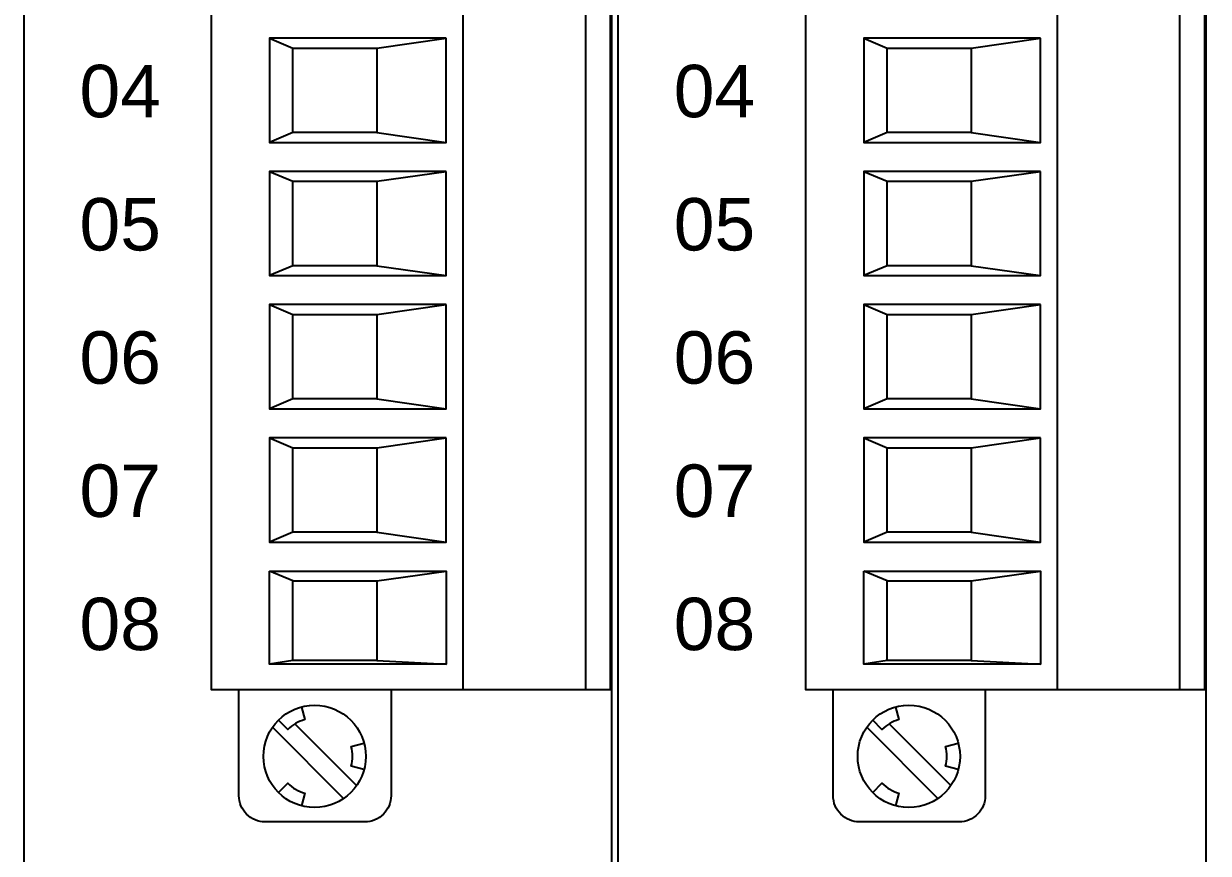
# Model space of a CAD drawing. Extents: x 1 to 47, y 1 to 35.
# Drawn here: x 35.821 to 37.599, y 14.548 to 15.794 of the extents above; entities that cross this region are included whole.
import ezdxf

# ---------------------------------------------------------------- set-up
doc = ezdxf.new("R2010")
doc.units = 0
doc.header["$MEASUREMENT"] = 0
for name, color, linetype in [('9_04__3__63_UNIVERSAL_BINA', 7, 'CONTINUOUS'), ('9_05__4__84_UNIVERSAL_BINA', 7, 'CONTINUOUS'), ('9_07__6__21_UNIVERSAL_BINA', 7, 'CONTINUOUS'), ('9_08__7__21_UNIVERSAL_BINA', 7, 'CONTINUOUS'), ('9_09__8__42_UNIVERSAL_BINA', 7, 'CONTINUOUS'), ('9_10__9__42_UNIVERSAL_BINA', 7, 'CONTINUOUS'), ('9_11__A__63_UNIVERSAL_BINA', 7, 'CONTINUOUS'), ('9_14__D__36_ELECTROMECHANI', 7, 'CONTINUOUS'), ('9_15__E__48_ELECTROMECHANI', 7, 'CONTINUOUS')]:
    doc.layers.add(name, color=color, linetype=linetype)
doc.styles.add('ARIAL', font='arial.ttf')

msp = doc.modelspace()

# ---------------------------------------------------------------- linework, layer by layer
at = {"layer": '9_04__3__63_UNIVERSAL_BINA'}
for points in [[(37.5955, 10.1348), (37.5955, 16.7075, -0.409111), (37.6729, 16.7863), (37.7726, 16.788, 0.409111), (37.881, 16.8982), (37.881, 17.0097, 0.404026), (37.843, 17.049), (37.438, 17.0632), (37.036, 17.0491, 0.404026), (36.998, 17.0098), (36.998, 16.8972, -0.409111), (36.8819, 16.7791), (36.7899, 16.7775, 0.409111), (36.7125, 16.6987), (36.7125, 10.1436, 0.409111)], [(37.2639, 14.7939), (37.2639, 14.6348, -0.414214), (37.2246, 14.5955), (37.075, 14.5955, -0.414214), (37.0356, 14.6348), (37.0356, 14.7939)], [(37.1293, 14.768), (37.1344, 14.749, 0.131652), (37.1088, 14.7342), (37.0949, 14.7482)], [(37.2233, 14.674), (37.2043, 14.6791, 0.131652), (37.2043, 14.7087), (37.2233, 14.7137)], [(37.0949, 14.6396), (37.1088, 14.6535, 0.131652), (37.1344, 14.6387), (37.1293, 14.6197)]]:
    msp.add_lwpolyline(points, format="xyb", dxfattribs=at)
for points in [[(37.5929, 16.3939), (37.5929, 14.7939), (36.9945, 14.7939), (36.9945, 16.3939)], [(37.3468, 15.7721), (37.0817, 15.7721), (37.0817, 15.6156), (37.3468, 15.6156)], [(37.1165, 15.7573), (37.2425, 15.7573), (37.2425, 15.6305), (37.1165, 15.6305)], [(37.3468, 15.5721), (37.0817, 15.5721), (37.0817, 15.4156), (37.3468, 15.4156)], [(37.1165, 15.5573), (37.2425, 15.5573), (37.2425, 15.4305), (37.1165, 15.4305)], [(37.3468, 15.3721), (37.0817, 15.3721), (37.0817, 15.2156), (37.3468, 15.2156)], [(37.1165, 15.3573), (37.2425, 15.3573), (37.2425, 15.2305), (37.1165, 15.2305)], [(37.3468, 15.1721), (37.0817, 15.1721), (37.0817, 15.0156), (37.3468, 15.0156)], [(37.1165, 15.1573), (37.2425, 15.1573), (37.2425, 15.0305), (37.1165, 15.0305)], [(37.0817, 14.9721), (37.3468, 14.9721), (37.3468, 14.8325), (37.0817, 14.8325)], [(37.1165, 14.9573), (37.2425, 14.9573), (37.2425, 14.8378), (37.1165, 14.8378)]]:
    msp.add_lwpolyline(points, close=True, dxfattribs=at)
for points in [[(37.3724, 14.7939), (37.3724, 16.3939)], [(37.5556, 16.3939), (37.5556, 14.7939)], [(37.0817, 15.7721), (37.1165, 15.7573)], [(37.2425, 15.7573), (37.3468, 15.7721)], [(37.1165, 15.6305), (37.0817, 15.6156)], [(37.2425, 15.6305), (37.3468, 15.6156)], [(37.0817, 15.5721), (37.1165, 15.5573)], [(37.2425, 15.5573), (37.3468, 15.5721)], [(37.1165, 15.4305), (37.0817, 15.4156)], [(37.2425, 15.4305), (37.3468, 15.4156)], [(37.0817, 15.3721), (37.1165, 15.3573)], [(37.2425, 15.3573), (37.3468, 15.3721)], [(37.1165, 15.2305), (37.0817, 15.2156)], [(37.2425, 15.2305), (37.3468, 15.2156)], [(37.0817, 15.1721), (37.1165, 15.1573)], [(37.2425, 15.1573), (37.3468, 15.1721)], [(37.1165, 15.0305), (37.0817, 15.0156)], [(37.2425, 15.0305), (37.3468, 15.0156)], [(37.1165, 14.9573), (37.0817, 14.9721)], [(37.2425, 14.9573), (37.3468, 14.9721)], [(37.1165, 14.8378), (37.0817, 14.8325)], [(37.2425, 14.8378), (37.3468, 14.8325)], [(37.1197, 14.7428), (37.2123, 14.6502)], [(37.1928, 14.6307), (37.086, 14.7375)]]:
    msp.add_lwpolyline(points, dxfattribs=at)
msp.add_circle((37.1492, 14.6939), 0.0768, dxfattribs=at)
at = {"layer": '9_05__4__84_UNIVERSAL_BINA'}
for points in [[(36.7035, 10.1348), (36.7035, 16.7075, -0.409111), (36.7809, 16.7863), (36.8806, 16.788, 0.409111), (36.989, 16.8982), (36.989, 17.0097, 0.404026), (36.951, 17.049), (36.546, 17.0632), (36.144, 17.0491, 0.404026), (36.106, 17.0098), (36.106, 16.8972, -0.409111), (35.9899, 16.7791), (35.8979, 16.7775, 0.409111), (35.8205, 16.6987), (35.8205, 10.1436, 0.409111)], [(37.5955, 10.1348), (37.5955, 16.7075, -0.409111), (37.6729, 16.7863), (37.7726, 16.788, 0.409111), (37.881, 16.8982), (37.881, 17.0097, 0.404026), (37.843, 17.049), (37.438, 17.0632), (37.036, 17.0491, 0.404026), (36.998, 17.0098), (36.998, 16.8972, -0.409111), (36.8819, 16.7791), (36.7899, 16.7775, 0.409111), (36.7125, 16.6987), (36.7125, 10.1436, 0.409111)], [(36.3719, 14.7939), (36.3719, 14.6348, -0.414214), (36.3326, 14.5955), (36.183, 14.5955, -0.414214), (36.1436, 14.6348), (36.1436, 14.7939)], [(37.2639, 14.7939), (37.2639, 14.6348, -0.414214), (37.2246, 14.5955), (37.075, 14.5955, -0.414214), (37.0356, 14.6348), (37.0356, 14.7939)], [(36.2373, 14.768), (36.2424, 14.749, 0.131652), (36.2168, 14.7342), (36.2029, 14.7482)], [(37.1293, 14.768), (37.1344, 14.749, 0.131652), (37.1088, 14.7342), (37.0949, 14.7482)], [(36.3313, 14.674), (36.3123, 14.6791, 0.131652), (36.3123, 14.7087), (36.3313, 14.7137)], [(37.2233, 14.674), (37.2043, 14.6791, 0.131652), (37.2043, 14.7087), (37.2233, 14.7137)], [(36.2029, 14.6396), (36.2168, 14.6535, 0.131652), (36.2424, 14.6387), (36.2373, 14.6197)], [(37.0949, 14.6396), (37.1088, 14.6535, 0.131652), (37.1344, 14.6387), (37.1293, 14.6197)]]:
    msp.add_lwpolyline(points, format="xyb", dxfattribs=at)
for points in [[(36.7009, 16.3939), (36.7009, 14.7939), (36.1025, 14.7939), (36.1025, 16.3939)], [(37.5929, 16.3939), (37.5929, 14.7939), (36.9945, 14.7939), (36.9945, 16.3939)], [(36.4548, 15.7721), (36.1897, 15.7721), (36.1897, 15.6156), (36.4548, 15.6156)], [(36.2245, 15.7573), (36.3505, 15.7573), (36.3505, 15.6305), (36.2245, 15.6305)], [(37.3468, 15.7721), (37.0817, 15.7721), (37.0817, 15.6156), (37.3468, 15.6156)], [(37.1165, 15.7573), (37.2425, 15.7573), (37.2425, 15.6305), (37.1165, 15.6305)], [(36.4548, 15.5721), (36.1897, 15.5721), (36.1897, 15.4156), (36.4548, 15.4156)], [(37.3468, 15.5721), (37.0817, 15.5721), (37.0817, 15.4156), (37.3468, 15.4156)], [(36.2245, 15.5573), (36.3505, 15.5573), (36.3505, 15.4305), (36.2245, 15.4305)], [(37.1165, 15.5573), (37.2425, 15.5573), (37.2425, 15.4305), (37.1165, 15.4305)], [(36.4548, 15.3721), (36.1897, 15.3721), (36.1897, 15.2156), (36.4548, 15.2156)], [(37.3468, 15.3721), (37.0817, 15.3721), (37.0817, 15.2156), (37.3468, 15.2156)], [(36.2245, 15.3573), (36.3505, 15.3573), (36.3505, 15.2305), (36.2245, 15.2305)], [(37.1165, 15.3573), (37.2425, 15.3573), (37.2425, 15.2305), (37.1165, 15.2305)], [(36.4548, 15.1721), (36.1897, 15.1721), (36.1897, 15.0156), (36.4548, 15.0156)], [(37.3468, 15.1721), (37.0817, 15.1721), (37.0817, 15.0156), (37.3468, 15.0156)], [(36.2245, 15.1573), (36.3505, 15.1573), (36.3505, 15.0305), (36.2245, 15.0305)], [(37.1165, 15.1573), (37.2425, 15.1573), (37.2425, 15.0305), (37.1165, 15.0305)], [(36.1897, 14.9721), (36.4548, 14.9721), (36.4548, 14.8325), (36.1897, 14.8325)], [(36.2245, 14.9573), (36.3505, 14.9573), (36.3505, 14.8378), (36.2245, 14.8378)], [(37.0817, 14.9721), (37.3468, 14.9721), (37.3468, 14.8325), (37.0817, 14.8325)], [(37.1165, 14.9573), (37.2425, 14.9573), (37.2425, 14.8378), (37.1165, 14.8378)]]:
    msp.add_lwpolyline(points, close=True, dxfattribs=at)
for points in [[(36.4804, 14.7939), (36.4804, 16.3939)], [(36.6636, 16.3939), (36.6636, 14.7939)], [(37.3724, 14.7939), (37.3724, 16.3939)], [(37.5556, 16.3939), (37.5556, 14.7939)], [(36.1897, 15.7721), (36.2245, 15.7573)], [(36.3505, 15.7573), (36.4548, 15.7721)], [(37.0817, 15.7721), (37.1165, 15.7573)], [(37.2425, 15.7573), (37.3468, 15.7721)], [(36.2245, 15.6305), (36.1897, 15.6156)], [(36.3505, 15.6305), (36.4548, 15.6156)], [(37.1165, 15.6305), (37.0817, 15.6156)], [(37.2425, 15.6305), (37.3468, 15.6156)], [(36.1897, 15.5721), (36.2245, 15.5573)], [(36.3505, 15.5573), (36.4548, 15.5721)], [(37.0817, 15.5721), (37.1165, 15.5573)], [(37.2425, 15.5573), (37.3468, 15.5721)], [(36.2245, 15.4305), (36.1897, 15.4156)], [(36.3505, 15.4305), (36.4548, 15.4156)], [(37.1165, 15.4305), (37.0817, 15.4156)], [(37.2425, 15.4305), (37.3468, 15.4156)], [(36.1897, 15.3721), (36.2245, 15.3573)], [(36.3505, 15.3573), (36.4548, 15.3721)], [(37.0817, 15.3721), (37.1165, 15.3573)], [(37.2425, 15.3573), (37.3468, 15.3721)], [(36.2245, 15.2305), (36.1897, 15.2156)], [(36.3505, 15.2305), (36.4548, 15.2156)], [(37.1165, 15.2305), (37.0817, 15.2156)], [(37.2425, 15.2305), (37.3468, 15.2156)], [(36.1897, 15.1721), (36.2245, 15.1573)], [(36.3505, 15.1573), (36.4548, 15.1721)], [(37.0817, 15.1721), (37.1165, 15.1573)], [(37.2425, 15.1573), (37.3468, 15.1721)], [(36.2245, 15.0305), (36.1897, 15.0156)], [(36.3505, 15.0305), (36.4548, 15.0156)], [(37.1165, 15.0305), (37.0817, 15.0156)], [(37.2425, 15.0305), (37.3468, 15.0156)], [(36.2245, 14.9573), (36.1897, 14.9721)], [(36.3505, 14.9573), (36.4548, 14.9721)], [(37.1165, 14.9573), (37.0817, 14.9721)], [(37.2425, 14.9573), (37.3468, 14.9721)], [(36.2245, 14.8378), (36.1897, 14.8325)], [(36.3505, 14.8378), (36.4548, 14.8325)], [(37.1165, 14.8378), (37.0817, 14.8325)], [(37.2425, 14.8378), (37.3468, 14.8325)], [(36.2277, 14.7428), (36.3203, 14.6502)], [(37.1197, 14.7428), (37.2123, 14.6502)], [(36.3008, 14.6307), (36.194, 14.7375)], [(37.1928, 14.6307), (37.086, 14.7375)]]:
    msp.add_lwpolyline(points, dxfattribs=at)
for centre in [(36.2572, 14.6939), (37.1492, 14.6939)]:
    msp.add_circle(centre, 0.0768, dxfattribs=at)
at = {"layer": '9_07__6__21_UNIVERSAL_BINA'}
for points in [[(37.5955, 10.1348), (37.5955, 16.7075, -0.409111), (37.6729, 16.7863), (37.7726, 16.788, 0.409111), (37.881, 16.8982), (37.881, 17.0097, 0.404026), (37.843, 17.049), (37.438, 17.0632), (37.036, 17.0491, 0.404026), (36.998, 17.0098), (36.998, 16.8972, -0.409111), (36.8819, 16.7791), (36.7899, 16.7775, 0.409111), (36.7125, 16.6987), (36.7125, 10.1436, 0.409111)], [(37.2639, 14.7939), (37.2639, 14.6348, -0.414214), (37.2246, 14.5955), (37.075, 14.5955, -0.414214), (37.0356, 14.6348), (37.0356, 14.7939)], [(37.1293, 14.768), (37.1344, 14.749, 0.131652), (37.1088, 14.7342), (37.0949, 14.7482)], [(37.2233, 14.674), (37.2043, 14.6791, 0.131652), (37.2043, 14.7087), (37.2233, 14.7137)], [(37.0949, 14.6396), (37.1088, 14.6535, 0.131652), (37.1344, 14.6387), (37.1293, 14.6197)]]:
    msp.add_lwpolyline(points, format="xyb", dxfattribs=at)
for points in [[(37.5929, 16.3939), (37.5929, 14.7939), (36.9945, 14.7939), (36.9945, 16.3939)], [(37.3468, 15.7721), (37.0817, 15.7721), (37.0817, 15.6156), (37.3468, 15.6156)], [(37.1165, 15.7573), (37.2425, 15.7573), (37.2425, 15.6305), (37.1165, 15.6305)], [(37.3468, 15.5721), (37.0817, 15.5721), (37.0817, 15.4156), (37.3468, 15.4156)], [(37.1165, 15.5573), (37.2425, 15.5573), (37.2425, 15.4305), (37.1165, 15.4305)], [(37.3468, 15.3721), (37.0817, 15.3721), (37.0817, 15.2156), (37.3468, 15.2156)], [(37.1165, 15.3573), (37.2425, 15.3573), (37.2425, 15.2305), (37.1165, 15.2305)], [(37.3468, 15.1721), (37.0817, 15.1721), (37.0817, 15.0156), (37.3468, 15.0156)], [(37.1165, 15.1573), (37.2425, 15.1573), (37.2425, 15.0305), (37.1165, 15.0305)], [(37.0817, 14.9721), (37.3468, 14.9721), (37.3468, 14.8325), (37.0817, 14.8325)], [(37.1165, 14.9573), (37.2425, 14.9573), (37.2425, 14.8378), (37.1165, 14.8378)]]:
    msp.add_lwpolyline(points, close=True, dxfattribs=at)
for points in [[(37.3724, 14.7939), (37.3724, 16.3939)], [(37.5556, 16.3939), (37.5556, 14.7939)], [(37.0817, 15.7721), (37.1165, 15.7573)], [(37.2425, 15.7573), (37.3468, 15.7721)], [(37.1165, 15.6305), (37.0817, 15.6156)], [(37.2425, 15.6305), (37.3468, 15.6156)], [(37.0817, 15.5721), (37.1165, 15.5573)], [(37.2425, 15.5573), (37.3468, 15.5721)], [(37.1165, 15.4305), (37.0817, 15.4156)], [(37.2425, 15.4305), (37.3468, 15.4156)], [(37.0817, 15.3721), (37.1165, 15.3573)], [(37.2425, 15.3573), (37.3468, 15.3721)], [(37.1165, 15.2305), (37.0817, 15.2156)], [(37.2425, 15.2305), (37.3468, 15.2156)], [(37.0817, 15.1721), (37.1165, 15.1573)], [(37.2425, 15.1573), (37.3468, 15.1721)], [(37.1165, 15.0305), (37.0817, 15.0156)], [(37.2425, 15.0305), (37.3468, 15.0156)], [(37.1165, 14.9573), (37.0817, 14.9721)], [(37.2425, 14.9573), (37.3468, 14.9721)], [(37.1165, 14.8378), (37.0817, 14.8325)], [(37.2425, 14.8378), (37.3468, 14.8325)], [(37.1197, 14.7428), (37.2123, 14.6502)], [(37.1928, 14.6307), (37.086, 14.7375)]]:
    msp.add_lwpolyline(points, dxfattribs=at)
msp.add_circle((37.1492, 14.6939), 0.0768, dxfattribs=at)
at = {"layer": '9_08__7__21_UNIVERSAL_BINA'}
for points in [[(36.7035, 10.1348), (36.7035, 16.7075, -0.409111), (36.7809, 16.7863), (36.8806, 16.788, 0.409111), (36.989, 16.8982), (36.989, 17.0097, 0.404026), (36.951, 17.049), (36.546, 17.0632), (36.144, 17.0491, 0.404026), (36.106, 17.0098), (36.106, 16.8972, -0.409111), (35.9899, 16.7791), (35.8979, 16.7775, 0.409111), (35.8205, 16.6987), (35.8205, 10.1436, 0.409111)], [(37.5955, 10.1348), (37.5955, 16.7075, -0.409111), (37.6729, 16.7863), (37.7726, 16.788, 0.409111), (37.881, 16.8982), (37.881, 17.0097, 0.404026), (37.843, 17.049), (37.438, 17.0632), (37.036, 17.0491, 0.404026), (36.998, 17.0098), (36.998, 16.8972, -0.409111), (36.8819, 16.7791), (36.7899, 16.7775, 0.409111), (36.7125, 16.6987), (36.7125, 10.1436, 0.409111)], [(36.3719, 14.7939), (36.3719, 14.6348, -0.414214), (36.3326, 14.5955), (36.183, 14.5955, -0.414214), (36.1436, 14.6348), (36.1436, 14.7939)], [(37.2639, 14.7939), (37.2639, 14.6348, -0.414214), (37.2246, 14.5955), (37.075, 14.5955, -0.414214), (37.0356, 14.6348), (37.0356, 14.7939)], [(36.2373, 14.768), (36.2424, 14.749, 0.131652), (36.2168, 14.7342), (36.2029, 14.7482)], [(37.1293, 14.768), (37.1344, 14.749, 0.131652), (37.1088, 14.7342), (37.0949, 14.7482)], [(36.3313, 14.674), (36.3123, 14.6791, 0.131652), (36.3123, 14.7087), (36.3313, 14.7137)], [(37.2233, 14.674), (37.2043, 14.6791, 0.131652), (37.2043, 14.7087), (37.2233, 14.7137)], [(36.2029, 14.6396), (36.2168, 14.6535, 0.131652), (36.2424, 14.6387), (36.2373, 14.6197)], [(37.0949, 14.6396), (37.1088, 14.6535, 0.131652), (37.1344, 14.6387), (37.1293, 14.6197)]]:
    msp.add_lwpolyline(points, format="xyb", dxfattribs=at)
for points in [[(36.7009, 16.3939), (36.7009, 14.7939), (36.1025, 14.7939), (36.1025, 16.3939)], [(37.5929, 16.3939), (37.5929, 14.7939), (36.9945, 14.7939), (36.9945, 16.3939)], [(36.4548, 15.7721), (36.1897, 15.7721), (36.1897, 15.6156), (36.4548, 15.6156)], [(36.2245, 15.7573), (36.3505, 15.7573), (36.3505, 15.6305), (36.2245, 15.6305)], [(37.3468, 15.7721), (37.0817, 15.7721), (37.0817, 15.6156), (37.3468, 15.6156)], [(37.1165, 15.7573), (37.2425, 15.7573), (37.2425, 15.6305), (37.1165, 15.6305)], [(36.4548, 15.5721), (36.1897, 15.5721), (36.1897, 15.4156), (36.4548, 15.4156)], [(37.3468, 15.5721), (37.0817, 15.5721), (37.0817, 15.4156), (37.3468, 15.4156)], [(36.2245, 15.5573), (36.3505, 15.5573), (36.3505, 15.4305), (36.2245, 15.4305)], [(37.1165, 15.5573), (37.2425, 15.5573), (37.2425, 15.4305), (37.1165, 15.4305)], [(36.4548, 15.3721), (36.1897, 15.3721), (36.1897, 15.2156), (36.4548, 15.2156)], [(37.3468, 15.3721), (37.0817, 15.3721), (37.0817, 15.2156), (37.3468, 15.2156)], [(36.2245, 15.3573), (36.3505, 15.3573), (36.3505, 15.2305), (36.2245, 15.2305)], [(37.1165, 15.3573), (37.2425, 15.3573), (37.2425, 15.2305), (37.1165, 15.2305)], [(36.4548, 15.1721), (36.1897, 15.1721), (36.1897, 15.0156), (36.4548, 15.0156)], [(37.3468, 15.1721), (37.0817, 15.1721), (37.0817, 15.0156), (37.3468, 15.0156)], [(36.2245, 15.1573), (36.3505, 15.1573), (36.3505, 15.0305), (36.2245, 15.0305)], [(37.1165, 15.1573), (37.2425, 15.1573), (37.2425, 15.0305), (37.1165, 15.0305)], [(36.1897, 14.9721), (36.4548, 14.9721), (36.4548, 14.8325), (36.1897, 14.8325)], [(36.2245, 14.9573), (36.3505, 14.9573), (36.3505, 14.8378), (36.2245, 14.8378)], [(37.0817, 14.9721), (37.3468, 14.9721), (37.3468, 14.8325), (37.0817, 14.8325)], [(37.1165, 14.9573), (37.2425, 14.9573), (37.2425, 14.8378), (37.1165, 14.8378)]]:
    msp.add_lwpolyline(points, close=True, dxfattribs=at)
for points in [[(36.4804, 14.7939), (36.4804, 16.3939)], [(36.6636, 16.3939), (36.6636, 14.7939)], [(37.3724, 14.7939), (37.3724, 16.3939)], [(37.5556, 16.3939), (37.5556, 14.7939)], [(36.1897, 15.7721), (36.2245, 15.7573)], [(36.3505, 15.7573), (36.4548, 15.7721)], [(37.0817, 15.7721), (37.1165, 15.7573)], [(37.2425, 15.7573), (37.3468, 15.7721)], [(36.2245, 15.6305), (36.1897, 15.6156)], [(36.3505, 15.6305), (36.4548, 15.6156)], [(37.1165, 15.6305), (37.0817, 15.6156)], [(37.2425, 15.6305), (37.3468, 15.6156)], [(36.1897, 15.5721), (36.2245, 15.5573)], [(36.3505, 15.5573), (36.4548, 15.5721)], [(37.0817, 15.5721), (37.1165, 15.5573)], [(37.2425, 15.5573), (37.3468, 15.5721)], [(36.2245, 15.4305), (36.1897, 15.4156)], [(36.3505, 15.4305), (36.4548, 15.4156)], [(37.1165, 15.4305), (37.0817, 15.4156)], [(37.2425, 15.4305), (37.3468, 15.4156)], [(36.1897, 15.3721), (36.2245, 15.3573)], [(36.3505, 15.3573), (36.4548, 15.3721)], [(37.0817, 15.3721), (37.1165, 15.3573)], [(37.2425, 15.3573), (37.3468, 15.3721)], [(36.2245, 15.2305), (36.1897, 15.2156)], [(36.3505, 15.2305), (36.4548, 15.2156)], [(37.1165, 15.2305), (37.0817, 15.2156)], [(37.2425, 15.2305), (37.3468, 15.2156)], [(36.1897, 15.1721), (36.2245, 15.1573)], [(36.3505, 15.1573), (36.4548, 15.1721)], [(37.0817, 15.1721), (37.1165, 15.1573)], [(37.2425, 15.1573), (37.3468, 15.1721)], [(36.2245, 15.0305), (36.1897, 15.0156)], [(36.3505, 15.0305), (36.4548, 15.0156)], [(37.1165, 15.0305), (37.0817, 15.0156)], [(37.2425, 15.0305), (37.3468, 15.0156)], [(36.2245, 14.9573), (36.1897, 14.9721)], [(36.3505, 14.9573), (36.4548, 14.9721)], [(37.1165, 14.9573), (37.0817, 14.9721)], [(37.2425, 14.9573), (37.3468, 14.9721)], [(36.2245, 14.8378), (36.1897, 14.8325)], [(36.3505, 14.8378), (36.4548, 14.8325)], [(37.1165, 14.8378), (37.0817, 14.8325)], [(37.2425, 14.8378), (37.3468, 14.8325)], [(36.2277, 14.7428), (36.3203, 14.6502)], [(37.1197, 14.7428), (37.2123, 14.6502)], [(36.3008, 14.6307), (36.194, 14.7375)], [(37.1928, 14.6307), (37.086, 14.7375)]]:
    msp.add_lwpolyline(points, dxfattribs=at)
for centre in [(36.2572, 14.6939), (37.1492, 14.6939)]:
    msp.add_circle(centre, 0.0768, dxfattribs=at)
at = {"layer": '9_09__8__42_UNIVERSAL_BINA'}
for points in [[(37.5955, 10.1348), (37.5955, 16.7075, -0.409111), (37.6729, 16.7863), (37.7726, 16.788, 0.409111), (37.881, 16.8982), (37.881, 17.0097, 0.404026), (37.843, 17.049), (37.438, 17.0632), (37.036, 17.0491, 0.404026), (36.998, 17.0098), (36.998, 16.8972, -0.409111), (36.8819, 16.7791), (36.7899, 16.7775, 0.409111), (36.7125, 16.6987), (36.7125, 10.1436, 0.409111)], [(37.2639, 14.7939), (37.2639, 14.6348, -0.414214), (37.2246, 14.5955), (37.075, 14.5955, -0.414214), (37.0356, 14.6348), (37.0356, 14.7939)], [(37.1293, 14.768), (37.1344, 14.749, 0.131652), (37.1088, 14.7342), (37.0949, 14.7482)], [(37.2233, 14.674), (37.2043, 14.6791, 0.131652), (37.2043, 14.7087), (37.2233, 14.7137)], [(37.0949, 14.6396), (37.1088, 14.6535, 0.131652), (37.1344, 14.6387), (37.1293, 14.6197)]]:
    msp.add_lwpolyline(points, format="xyb", dxfattribs=at)
for points in [[(37.5929, 16.3939), (37.5929, 14.7939), (36.9945, 14.7939), (36.9945, 16.3939)], [(37.3468, 15.7721), (37.0817, 15.7721), (37.0817, 15.6156), (37.3468, 15.6156)], [(37.1165, 15.7573), (37.2425, 15.7573), (37.2425, 15.6305), (37.1165, 15.6305)], [(37.3468, 15.5721), (37.0817, 15.5721), (37.0817, 15.4156), (37.3468, 15.4156)], [(37.1165, 15.5573), (37.2425, 15.5573), (37.2425, 15.4305), (37.1165, 15.4305)], [(37.3468, 15.3721), (37.0817, 15.3721), (37.0817, 15.2156), (37.3468, 15.2156)], [(37.1165, 15.3573), (37.2425, 15.3573), (37.2425, 15.2305), (37.1165, 15.2305)], [(37.3468, 15.1721), (37.0817, 15.1721), (37.0817, 15.0156), (37.3468, 15.0156)], [(37.1165, 15.1573), (37.2425, 15.1573), (37.2425, 15.0305), (37.1165, 15.0305)], [(37.0817, 14.9721), (37.3468, 14.9721), (37.3468, 14.8325), (37.0817, 14.8325)], [(37.1165, 14.9573), (37.2425, 14.9573), (37.2425, 14.8378), (37.1165, 14.8378)]]:
    msp.add_lwpolyline(points, close=True, dxfattribs=at)
for points in [[(37.3724, 14.7939), (37.3724, 16.3939)], [(37.5556, 16.3939), (37.5556, 14.7939)], [(37.0817, 15.7721), (37.1165, 15.7573)], [(37.2425, 15.7573), (37.3468, 15.7721)], [(37.1165, 15.6305), (37.0817, 15.6156)], [(37.2425, 15.6305), (37.3468, 15.6156)], [(37.0817, 15.5721), (37.1165, 15.5573)], [(37.2425, 15.5573), (37.3468, 15.5721)], [(37.1165, 15.4305), (37.0817, 15.4156)], [(37.2425, 15.4305), (37.3468, 15.4156)], [(37.0817, 15.3721), (37.1165, 15.3573)], [(37.2425, 15.3573), (37.3468, 15.3721)], [(37.1165, 15.2305), (37.0817, 15.2156)], [(37.2425, 15.2305), (37.3468, 15.2156)], [(37.0817, 15.1721), (37.1165, 15.1573)], [(37.2425, 15.1573), (37.3468, 15.1721)], [(37.1165, 15.0305), (37.0817, 15.0156)], [(37.2425, 15.0305), (37.3468, 15.0156)], [(37.1165, 14.9573), (37.0817, 14.9721)], [(37.2425, 14.9573), (37.3468, 14.9721)], [(37.1165, 14.8378), (37.0817, 14.8325)], [(37.2425, 14.8378), (37.3468, 14.8325)], [(37.1197, 14.7428), (37.2123, 14.6502)], [(37.1928, 14.6307), (37.086, 14.7375)]]:
    msp.add_lwpolyline(points, dxfattribs=at)
msp.add_circle((37.1492, 14.6939), 0.0768, dxfattribs=at)
at = {"layer": '9_10__9__42_UNIVERSAL_BINA'}
for points in [[(36.7035, 10.1348), (36.7035, 16.7075, -0.409111), (36.7809, 16.7863), (36.8806, 16.788, 0.409111), (36.989, 16.8982), (36.989, 17.0097, 0.404026), (36.951, 17.049), (36.546, 17.0632), (36.144, 17.0491, 0.404026), (36.106, 17.0098), (36.106, 16.8972, -0.409111), (35.9899, 16.7791), (35.8979, 16.7775, 0.409111), (35.8205, 16.6987), (35.8205, 10.1436, 0.409111)], [(37.5955, 10.1348), (37.5955, 16.7075, -0.409111), (37.6729, 16.7863), (37.7726, 16.788, 0.409111), (37.881, 16.8982), (37.881, 17.0097, 0.404026), (37.843, 17.049), (37.438, 17.0632), (37.036, 17.0491, 0.404026), (36.998, 17.0098), (36.998, 16.8972, -0.409111), (36.8819, 16.7791), (36.7899, 16.7775, 0.409111), (36.7125, 16.6987), (36.7125, 10.1436, 0.409111)], [(36.3719, 14.7939), (36.3719, 14.6348, -0.414214), (36.3326, 14.5955), (36.183, 14.5955, -0.414214), (36.1436, 14.6348), (36.1436, 14.7939)], [(37.2639, 14.7939), (37.2639, 14.6348, -0.414214), (37.2246, 14.5955), (37.075, 14.5955, -0.414214), (37.0356, 14.6348), (37.0356, 14.7939)], [(36.2373, 14.768), (36.2424, 14.749, 0.131652), (36.2168, 14.7342), (36.2029, 14.7482)], [(37.1293, 14.768), (37.1344, 14.749, 0.131652), (37.1088, 14.7342), (37.0949, 14.7482)], [(36.3313, 14.674), (36.3123, 14.6791, 0.131652), (36.3123, 14.7087), (36.3313, 14.7137)], [(37.2233, 14.674), (37.2043, 14.6791, 0.131652), (37.2043, 14.7087), (37.2233, 14.7137)], [(36.2029, 14.6396), (36.2168, 14.6535, 0.131652), (36.2424, 14.6387), (36.2373, 14.6197)], [(37.0949, 14.6396), (37.1088, 14.6535, 0.131652), (37.1344, 14.6387), (37.1293, 14.6197)]]:
    msp.add_lwpolyline(points, format="xyb", dxfattribs=at)
for points in [[(36.7009, 16.3939), (36.7009, 14.7939), (36.1025, 14.7939), (36.1025, 16.3939)], [(37.5929, 16.3939), (37.5929, 14.7939), (36.9945, 14.7939), (36.9945, 16.3939)], [(36.4548, 15.7721), (36.1897, 15.7721), (36.1897, 15.6156), (36.4548, 15.6156)], [(36.2245, 15.7573), (36.3505, 15.7573), (36.3505, 15.6305), (36.2245, 15.6305)], [(37.3468, 15.7721), (37.0817, 15.7721), (37.0817, 15.6156), (37.3468, 15.6156)], [(37.1165, 15.7573), (37.2425, 15.7573), (37.2425, 15.6305), (37.1165, 15.6305)], [(36.4548, 15.5721), (36.1897, 15.5721), (36.1897, 15.4156), (36.4548, 15.4156)], [(37.3468, 15.5721), (37.0817, 15.5721), (37.0817, 15.4156), (37.3468, 15.4156)], [(36.2245, 15.5573), (36.3505, 15.5573), (36.3505, 15.4305), (36.2245, 15.4305)], [(37.1165, 15.5573), (37.2425, 15.5573), (37.2425, 15.4305), (37.1165, 15.4305)], [(36.4548, 15.3721), (36.1897, 15.3721), (36.1897, 15.2156), (36.4548, 15.2156)], [(37.3468, 15.3721), (37.0817, 15.3721), (37.0817, 15.2156), (37.3468, 15.2156)], [(36.2245, 15.3573), (36.3505, 15.3573), (36.3505, 15.2305), (36.2245, 15.2305)], [(37.1165, 15.3573), (37.2425, 15.3573), (37.2425, 15.2305), (37.1165, 15.2305)], [(36.4548, 15.1721), (36.1897, 15.1721), (36.1897, 15.0156), (36.4548, 15.0156)], [(37.3468, 15.1721), (37.0817, 15.1721), (37.0817, 15.0156), (37.3468, 15.0156)], [(36.2245, 15.1573), (36.3505, 15.1573), (36.3505, 15.0305), (36.2245, 15.0305)], [(37.1165, 15.1573), (37.2425, 15.1573), (37.2425, 15.0305), (37.1165, 15.0305)], [(36.1897, 14.9721), (36.4548, 14.9721), (36.4548, 14.8325), (36.1897, 14.8325)], [(36.2245, 14.9573), (36.3505, 14.9573), (36.3505, 14.8378), (36.2245, 14.8378)], [(37.0817, 14.9721), (37.3468, 14.9721), (37.3468, 14.8325), (37.0817, 14.8325)], [(37.1165, 14.9573), (37.2425, 14.9573), (37.2425, 14.8378), (37.1165, 14.8378)]]:
    msp.add_lwpolyline(points, close=True, dxfattribs=at)
for points in [[(36.4804, 14.7939), (36.4804, 16.3939)], [(36.6636, 16.3939), (36.6636, 14.7939)], [(37.3724, 14.7939), (37.3724, 16.3939)], [(37.5556, 16.3939), (37.5556, 14.7939)], [(36.1897, 15.7721), (36.2245, 15.7573)], [(36.3505, 15.7573), (36.4548, 15.7721)], [(37.0817, 15.7721), (37.1165, 15.7573)], [(37.2425, 15.7573), (37.3468, 15.7721)], [(36.2245, 15.6305), (36.1897, 15.6156)], [(36.3505, 15.6305), (36.4548, 15.6156)], [(37.1165, 15.6305), (37.0817, 15.6156)], [(37.2425, 15.6305), (37.3468, 15.6156)], [(36.1897, 15.5721), (36.2245, 15.5573)], [(36.3505, 15.5573), (36.4548, 15.5721)], [(37.0817, 15.5721), (37.1165, 15.5573)], [(37.2425, 15.5573), (37.3468, 15.5721)], [(36.2245, 15.4305), (36.1897, 15.4156)], [(36.3505, 15.4305), (36.4548, 15.4156)], [(37.1165, 15.4305), (37.0817, 15.4156)], [(37.2425, 15.4305), (37.3468, 15.4156)], [(36.1897, 15.3721), (36.2245, 15.3573)], [(36.3505, 15.3573), (36.4548, 15.3721)], [(37.0817, 15.3721), (37.1165, 15.3573)], [(37.2425, 15.3573), (37.3468, 15.3721)], [(36.2245, 15.2305), (36.1897, 15.2156)], [(36.3505, 15.2305), (36.4548, 15.2156)], [(37.1165, 15.2305), (37.0817, 15.2156)], [(37.2425, 15.2305), (37.3468, 15.2156)], [(36.1897, 15.1721), (36.2245, 15.1573)], [(36.3505, 15.1573), (36.4548, 15.1721)], [(37.0817, 15.1721), (37.1165, 15.1573)], [(37.2425, 15.1573), (37.3468, 15.1721)], [(36.2245, 15.0305), (36.1897, 15.0156)], [(36.3505, 15.0305), (36.4548, 15.0156)], [(37.1165, 15.0305), (37.0817, 15.0156)], [(37.2425, 15.0305), (37.3468, 15.0156)], [(36.2245, 14.9573), (36.1897, 14.9721)], [(36.3505, 14.9573), (36.4548, 14.9721)], [(37.1165, 14.9573), (37.0817, 14.9721)], [(37.2425, 14.9573), (37.3468, 14.9721)], [(36.2245, 14.8378), (36.1897, 14.8325)], [(36.3505, 14.8378), (36.4548, 14.8325)], [(37.1165, 14.8378), (37.0817, 14.8325)], [(37.2425, 14.8378), (37.3468, 14.8325)], [(36.2277, 14.7428), (36.3203, 14.6502)], [(37.1197, 14.7428), (37.2123, 14.6502)], [(36.3008, 14.6307), (36.194, 14.7375)], [(37.1928, 14.6307), (37.086, 14.7375)]]:
    msp.add_lwpolyline(points, dxfattribs=at)
for centre in [(36.2572, 14.6939), (37.1492, 14.6939)]:
    msp.add_circle(centre, 0.0768, dxfattribs=at)
at = {"layer": '9_11__A__63_UNIVERSAL_BINA'}
for points in [[(36.7035, 10.1348), (36.7035, 16.7075, -0.409111), (36.7809, 16.7863), (36.8806, 16.788, 0.409111), (36.989, 16.8982), (36.989, 17.0097, 0.404026), (36.951, 17.049), (36.546, 17.0632), (36.144, 17.0491, 0.404026), (36.106, 17.0098), (36.106, 16.8972, -0.409111), (35.9899, 16.7791), (35.8979, 16.7775, 0.409111), (35.8205, 16.6987), (35.8205, 10.1436, 0.409111)], [(37.5955, 10.1348), (37.5955, 16.7075, -0.409111), (37.6729, 16.7863), (37.7726, 16.788, 0.409111), (37.881, 16.8982), (37.881, 17.0097, 0.404026), (37.843, 17.049), (37.438, 17.0632), (37.036, 17.0491, 0.404026), (36.998, 17.0098), (36.998, 16.8972, -0.409111), (36.8819, 16.7791), (36.7899, 16.7775, 0.409111), (36.7125, 16.6987), (36.7125, 10.1436, 0.409111)], [(36.3719, 14.7939), (36.3719, 14.6348, -0.414214), (36.3326, 14.5955), (36.183, 14.5955, -0.414214), (36.1436, 14.6348), (36.1436, 14.7939)], [(37.2639, 14.7939), (37.2639, 14.6348, -0.414214), (37.2246, 14.5955), (37.075, 14.5955, -0.414214), (37.0356, 14.6348), (37.0356, 14.7939)], [(36.2373, 14.768), (36.2424, 14.749, 0.131652), (36.2168, 14.7342), (36.2029, 14.7482)], [(37.1293, 14.768), (37.1344, 14.749, 0.131652), (37.1088, 14.7342), (37.0949, 14.7482)], [(36.3313, 14.674), (36.3123, 14.6791, 0.131652), (36.3123, 14.7087), (36.3313, 14.7137)], [(37.2233, 14.674), (37.2043, 14.6791, 0.131652), (37.2043, 14.7087), (37.2233, 14.7137)], [(36.2029, 14.6396), (36.2168, 14.6535, 0.131652), (36.2424, 14.6387), (36.2373, 14.6197)], [(37.0949, 14.6396), (37.1088, 14.6535, 0.131652), (37.1344, 14.6387), (37.1293, 14.6197)]]:
    msp.add_lwpolyline(points, format="xyb", dxfattribs=at)
for points in [[(36.7009, 16.3939), (36.7009, 14.7939), (36.1025, 14.7939), (36.1025, 16.3939)], [(37.5929, 16.3939), (37.5929, 14.7939), (36.9945, 14.7939), (36.9945, 16.3939)], [(36.4548, 15.7721), (36.1897, 15.7721), (36.1897, 15.6156), (36.4548, 15.6156)], [(36.2245, 15.7573), (36.3505, 15.7573), (36.3505, 15.6305), (36.2245, 15.6305)], [(37.3468, 15.7721), (37.0817, 15.7721), (37.0817, 15.6156), (37.3468, 15.6156)], [(37.1165, 15.7573), (37.2425, 15.7573), (37.2425, 15.6305), (37.1165, 15.6305)], [(36.4548, 15.5721), (36.1897, 15.5721), (36.1897, 15.4156), (36.4548, 15.4156)], [(37.3468, 15.5721), (37.0817, 15.5721), (37.0817, 15.4156), (37.3468, 15.4156)], [(36.2245, 15.5573), (36.3505, 15.5573), (36.3505, 15.4305), (36.2245, 15.4305)], [(37.1165, 15.5573), (37.2425, 15.5573), (37.2425, 15.4305), (37.1165, 15.4305)], [(36.4548, 15.3721), (36.1897, 15.3721), (36.1897, 15.2156), (36.4548, 15.2156)], [(37.3468, 15.3721), (37.0817, 15.3721), (37.0817, 15.2156), (37.3468, 15.2156)], [(36.2245, 15.3573), (36.3505, 15.3573), (36.3505, 15.2305), (36.2245, 15.2305)], [(37.1165, 15.3573), (37.2425, 15.3573), (37.2425, 15.2305), (37.1165, 15.2305)], [(36.4548, 15.1721), (36.1897, 15.1721), (36.1897, 15.0156), (36.4548, 15.0156)], [(37.3468, 15.1721), (37.0817, 15.1721), (37.0817, 15.0156), (37.3468, 15.0156)], [(36.2245, 15.1573), (36.3505, 15.1573), (36.3505, 15.0305), (36.2245, 15.0305)], [(37.1165, 15.1573), (37.2425, 15.1573), (37.2425, 15.0305), (37.1165, 15.0305)], [(36.1897, 14.9721), (36.4548, 14.9721), (36.4548, 14.8325), (36.1897, 14.8325)], [(36.2245, 14.9573), (36.3505, 14.9573), (36.3505, 14.8378), (36.2245, 14.8378)], [(37.0817, 14.9721), (37.3468, 14.9721), (37.3468, 14.8325), (37.0817, 14.8325)], [(37.1165, 14.9573), (37.2425, 14.9573), (37.2425, 14.8378), (37.1165, 14.8378)]]:
    msp.add_lwpolyline(points, close=True, dxfattribs=at)
for points in [[(36.4804, 14.7939), (36.4804, 16.3939)], [(36.6636, 16.3939), (36.6636, 14.7939)], [(37.3724, 14.7939), (37.3724, 16.3939)], [(37.5556, 16.3939), (37.5556, 14.7939)], [(36.1897, 15.7721), (36.2245, 15.7573)], [(36.3505, 15.7573), (36.4548, 15.7721)], [(37.0817, 15.7721), (37.1165, 15.7573)], [(37.2425, 15.7573), (37.3468, 15.7721)], [(36.2245, 15.6305), (36.1897, 15.6156)], [(36.3505, 15.6305), (36.4548, 15.6156)], [(37.1165, 15.6305), (37.0817, 15.6156)], [(37.2425, 15.6305), (37.3468, 15.6156)], [(36.1897, 15.5721), (36.2245, 15.5573)], [(36.3505, 15.5573), (36.4548, 15.5721)], [(37.0817, 15.5721), (37.1165, 15.5573)], [(37.2425, 15.5573), (37.3468, 15.5721)], [(36.2245, 15.4305), (36.1897, 15.4156)], [(36.3505, 15.4305), (36.4548, 15.4156)], [(37.1165, 15.4305), (37.0817, 15.4156)], [(37.2425, 15.4305), (37.3468, 15.4156)], [(36.1897, 15.3721), (36.2245, 15.3573)], [(36.3505, 15.3573), (36.4548, 15.3721)], [(37.0817, 15.3721), (37.1165, 15.3573)], [(37.2425, 15.3573), (37.3468, 15.3721)], [(36.2245, 15.2305), (36.1897, 15.2156)], [(36.3505, 15.2305), (36.4548, 15.2156)], [(37.1165, 15.2305), (37.0817, 15.2156)], [(37.2425, 15.2305), (37.3468, 15.2156)], [(36.1897, 15.1721), (36.2245, 15.1573)], [(36.3505, 15.1573), (36.4548, 15.1721)], [(37.0817, 15.1721), (37.1165, 15.1573)], [(37.2425, 15.1573), (37.3468, 15.1721)], [(36.2245, 15.0305), (36.1897, 15.0156)], [(36.3505, 15.0305), (36.4548, 15.0156)], [(37.1165, 15.0305), (37.0817, 15.0156)], [(37.2425, 15.0305), (37.3468, 15.0156)], [(36.2245, 14.9573), (36.1897, 14.9721)], [(36.3505, 14.9573), (36.4548, 14.9721)], [(37.1165, 14.9573), (37.0817, 14.9721)], [(37.2425, 14.9573), (37.3468, 14.9721)], [(36.2245, 14.8378), (36.1897, 14.8325)], [(36.3505, 14.8378), (36.4548, 14.8325)], [(37.1165, 14.8378), (37.0817, 14.8325)], [(37.2425, 14.8378), (37.3468, 14.8325)], [(36.2277, 14.7428), (36.3203, 14.6502)], [(37.1197, 14.7428), (37.2123, 14.6502)], [(36.3008, 14.6307), (36.194, 14.7375)], [(37.1928, 14.6307), (37.086, 14.7375)]]:
    msp.add_lwpolyline(points, dxfattribs=at)
for centre in [(36.2572, 14.6939), (37.1492, 14.6939)]:
    msp.add_circle(centre, 0.0768, dxfattribs=at)
at = {"layer": '9_14__D__36_ELECTROMECHANI'}
for points in [[(37.5955, 10.1348), (37.5955, 16.7075, -0.409111), (37.6729, 16.7863), (37.7726, 16.788, 0.409111), (37.881, 16.8982), (37.881, 17.0097, 0.404026), (37.843, 17.049), (37.438, 17.0632), (37.036, 17.0491, 0.404026), (36.998, 17.0098), (36.998, 16.8972, -0.409111), (36.8819, 16.7791), (36.7899, 16.7775, 0.409111), (36.7125, 16.6987), (36.7125, 10.1436, 0.409111)], [(37.2639, 14.7939), (37.2639, 14.6348, -0.414214), (37.2246, 14.5955), (37.075, 14.5955, -0.414214), (37.0356, 14.6348), (37.0356, 14.7939)], [(37.1293, 14.768), (37.1344, 14.749, 0.131652), (37.1088, 14.7342), (37.0949, 14.7482)], [(37.2233, 14.674), (37.2043, 14.6791, 0.131652), (37.2043, 14.7087), (37.2233, 14.7137)], [(37.0949, 14.6396), (37.1088, 14.6535, 0.131652), (37.1344, 14.6387), (37.1293, 14.6197)]]:
    msp.add_lwpolyline(points, format="xyb", dxfattribs=at)
for points in [[(37.5929, 16.3939), (37.5929, 14.7939), (36.9945, 14.7939), (36.9945, 16.3939)], [(37.3468, 15.7721), (37.0817, 15.7721), (37.0817, 15.6156), (37.3468, 15.6156)], [(37.1165, 15.7573), (37.2425, 15.7573), (37.2425, 15.6305), (37.1165, 15.6305)], [(37.3468, 15.5721), (37.0817, 15.5721), (37.0817, 15.4156), (37.3468, 15.4156)], [(37.1165, 15.5573), (37.2425, 15.5573), (37.2425, 15.4305), (37.1165, 15.4305)], [(37.3468, 15.3721), (37.0817, 15.3721), (37.0817, 15.2156), (37.3468, 15.2156)], [(37.1165, 15.3573), (37.2425, 15.3573), (37.2425, 15.2305), (37.1165, 15.2305)], [(37.3468, 15.1721), (37.0817, 15.1721), (37.0817, 15.0156), (37.3468, 15.0156)], [(37.1165, 15.1573), (37.2425, 15.1573), (37.2425, 15.0305), (37.1165, 15.0305)], [(37.0817, 14.9721), (37.3468, 14.9721), (37.3468, 14.8325), (37.0817, 14.8325)], [(37.1165, 14.9573), (37.2425, 14.9573), (37.2425, 14.8378), (37.1165, 14.8378)]]:
    msp.add_lwpolyline(points, close=True, dxfattribs=at)
for points in [[(37.3724, 14.7939), (37.3724, 16.3939)], [(37.5556, 16.3939), (37.5556, 14.7939)], [(37.0817, 15.7721), (37.1165, 15.7573)], [(37.2425, 15.7573), (37.3468, 15.7721)], [(37.1165, 15.6305), (37.0817, 15.6156)], [(37.2425, 15.6305), (37.3468, 15.6156)], [(37.0817, 15.5721), (37.1165, 15.5573)], [(37.2425, 15.5573), (37.3468, 15.5721)], [(37.1165, 15.4305), (37.0817, 15.4156)], [(37.2425, 15.4305), (37.3468, 15.4156)], [(37.0817, 15.3721), (37.1165, 15.3573)], [(37.2425, 15.3573), (37.3468, 15.3721)], [(37.1165, 15.2305), (37.0817, 15.2156)], [(37.2425, 15.2305), (37.3468, 15.2156)], [(37.0817, 15.1721), (37.1165, 15.1573)], [(37.2425, 15.1573), (37.3468, 15.1721)], [(37.1165, 15.0305), (37.0817, 15.0156)], [(37.2425, 15.0305), (37.3468, 15.0156)], [(37.1165, 14.9573), (37.0817, 14.9721)], [(37.2425, 14.9573), (37.3468, 14.9721)], [(37.1165, 14.8378), (37.0817, 14.8325)], [(37.2425, 14.8378), (37.3468, 14.8325)], [(37.1197, 14.7428), (37.2123, 14.6502)], [(37.1928, 14.6307), (37.086, 14.7375)]]:
    msp.add_lwpolyline(points, dxfattribs=at)
msp.add_circle((37.1492, 14.6939), 0.0768, dxfattribs=at)
at = {"layer": '9_15__E__48_ELECTROMECHANI'}
for points in [[(36.7035, 10.1348), (36.7035, 16.7075, -0.409111), (36.7809, 16.7863), (36.8806, 16.788, 0.409111), (36.989, 16.8982), (36.989, 17.0097, 0.404026), (36.951, 17.049), (36.546, 17.0632), (36.144, 17.0491, 0.404026), (36.106, 17.0098), (36.106, 16.8972, -0.409111), (35.9899, 16.7791), (35.8979, 16.7775, 0.409111), (35.8205, 16.6987), (35.8205, 10.1436, 0.409111)], [(37.5955, 10.1348), (37.5955, 16.7075, -0.409111), (37.6729, 16.7863), (37.7726, 16.788, 0.409111), (37.881, 16.8982), (37.881, 17.0097, 0.404026), (37.843, 17.049), (37.438, 17.0632), (37.036, 17.0491, 0.404026), (36.998, 17.0098), (36.998, 16.8972, -0.409111), (36.8819, 16.7791), (36.7899, 16.7775, 0.409111), (36.7125, 16.6987), (36.7125, 10.1436, 0.409111)], [(36.3719, 14.7939), (36.3719, 14.6348, -0.414214), (36.3326, 14.5955), (36.183, 14.5955, -0.414214), (36.1436, 14.6348), (36.1436, 14.7939)], [(37.2639, 14.7939), (37.2639, 14.6348, -0.414214), (37.2246, 14.5955), (37.075, 14.5955, -0.414214), (37.0356, 14.6348), (37.0356, 14.7939)], [(36.2373, 14.768), (36.2424, 14.749, 0.131652), (36.2168, 14.7342), (36.2029, 14.7482)], [(37.1293, 14.768), (37.1344, 14.749, 0.131652), (37.1088, 14.7342), (37.0949, 14.7482)], [(36.3313, 14.674), (36.3123, 14.6791, 0.131652), (36.3123, 14.7087), (36.3313, 14.7137)], [(37.2233, 14.674), (37.2043, 14.6791, 0.131652), (37.2043, 14.7087), (37.2233, 14.7137)], [(36.2029, 14.6396), (36.2168, 14.6535, 0.131652), (36.2424, 14.6387), (36.2373, 14.6197)], [(37.0949, 14.6396), (37.1088, 14.6535, 0.131652), (37.1344, 14.6387), (37.1293, 14.6197)]]:
    msp.add_lwpolyline(points, format="xyb", dxfattribs=at)
for points in [[(36.7009, 16.3939), (36.7009, 14.7939), (36.1025, 14.7939), (36.1025, 16.3939)], [(37.5929, 16.3939), (37.5929, 14.7939), (36.9945, 14.7939), (36.9945, 16.3939)], [(36.4548, 15.7721), (36.1897, 15.7721), (36.1897, 15.6156), (36.4548, 15.6156)], [(36.2245, 15.7573), (36.3505, 15.7573), (36.3505, 15.6305), (36.2245, 15.6305)], [(37.3468, 15.7721), (37.0817, 15.7721), (37.0817, 15.6156), (37.3468, 15.6156)], [(37.1165, 15.7573), (37.2425, 15.7573), (37.2425, 15.6305), (37.1165, 15.6305)], [(36.4548, 15.5721), (36.1897, 15.5721), (36.1897, 15.4156), (36.4548, 15.4156)], [(37.3468, 15.5721), (37.0817, 15.5721), (37.0817, 15.4156), (37.3468, 15.4156)], [(36.2245, 15.5573), (36.3505, 15.5573), (36.3505, 15.4305), (36.2245, 15.4305)], [(37.1165, 15.5573), (37.2425, 15.5573), (37.2425, 15.4305), (37.1165, 15.4305)], [(36.4548, 15.3721), (36.1897, 15.3721), (36.1897, 15.2156), (36.4548, 15.2156)], [(37.3468, 15.3721), (37.0817, 15.3721), (37.0817, 15.2156), (37.3468, 15.2156)], [(36.2245, 15.3573), (36.3505, 15.3573), (36.3505, 15.2305), (36.2245, 15.2305)], [(37.1165, 15.3573), (37.2425, 15.3573), (37.2425, 15.2305), (37.1165, 15.2305)], [(36.4548, 15.1721), (36.1897, 15.1721), (36.1897, 15.0156), (36.4548, 15.0156)], [(37.3468, 15.1721), (37.0817, 15.1721), (37.0817, 15.0156), (37.3468, 15.0156)], [(36.2245, 15.1573), (36.3505, 15.1573), (36.3505, 15.0305), (36.2245, 15.0305)], [(37.1165, 15.1573), (37.2425, 15.1573), (37.2425, 15.0305), (37.1165, 15.0305)], [(36.1897, 14.9721), (36.4548, 14.9721), (36.4548, 14.8325), (36.1897, 14.8325)], [(36.2245, 14.9573), (36.3505, 14.9573), (36.3505, 14.8378), (36.2245, 14.8378)], [(37.0817, 14.9721), (37.3468, 14.9721), (37.3468, 14.8325), (37.0817, 14.8325)], [(37.1165, 14.9573), (37.2425, 14.9573), (37.2425, 14.8378), (37.1165, 14.8378)]]:
    msp.add_lwpolyline(points, close=True, dxfattribs=at)
for points in [[(36.4804, 14.7939), (36.4804, 16.3939)], [(36.6636, 16.3939), (36.6636, 14.7939)], [(37.3724, 14.7939), (37.3724, 16.3939)], [(37.5556, 16.3939), (37.5556, 14.7939)], [(36.1897, 15.7721), (36.2245, 15.7573)], [(36.3505, 15.7573), (36.4548, 15.7721)], [(37.0817, 15.7721), (37.1165, 15.7573)], [(37.2425, 15.7573), (37.3468, 15.7721)], [(36.2245, 15.6305), (36.1897, 15.6156)], [(36.3505, 15.6305), (36.4548, 15.6156)], [(37.1165, 15.6305), (37.0817, 15.6156)], [(37.2425, 15.6305), (37.3468, 15.6156)], [(36.1897, 15.5721), (36.2245, 15.5573)], [(36.3505, 15.5573), (36.4548, 15.5721)], [(37.0817, 15.5721), (37.1165, 15.5573)], [(37.2425, 15.5573), (37.3468, 15.5721)], [(36.2245, 15.4305), (36.1897, 15.4156)], [(36.3505, 15.4305), (36.4548, 15.4156)], [(37.1165, 15.4305), (37.0817, 15.4156)], [(37.2425, 15.4305), (37.3468, 15.4156)], [(36.1897, 15.3721), (36.2245, 15.3573)], [(36.3505, 15.3573), (36.4548, 15.3721)], [(37.0817, 15.3721), (37.1165, 15.3573)], [(37.2425, 15.3573), (37.3468, 15.3721)], [(36.2245, 15.2305), (36.1897, 15.2156)], [(36.3505, 15.2305), (36.4548, 15.2156)], [(37.1165, 15.2305), (37.0817, 15.2156)], [(37.2425, 15.2305), (37.3468, 15.2156)], [(36.1897, 15.1721), (36.2245, 15.1573)], [(36.3505, 15.1573), (36.4548, 15.1721)], [(37.0817, 15.1721), (37.1165, 15.1573)], [(37.2425, 15.1573), (37.3468, 15.1721)], [(36.2245, 15.0305), (36.1897, 15.0156)], [(36.3505, 15.0305), (36.4548, 15.0156)], [(37.1165, 15.0305), (37.0817, 15.0156)], [(37.2425, 15.0305), (37.3468, 15.0156)], [(36.2245, 14.9573), (36.1897, 14.9721)], [(36.3505, 14.9573), (36.4548, 14.9721)], [(37.1165, 14.9573), (37.0817, 14.9721)], [(37.2425, 14.9573), (37.3468, 14.9721)], [(36.2245, 14.8378), (36.1897, 14.8325)], [(36.3505, 14.8378), (36.4548, 14.8325)], [(37.1165, 14.8378), (37.0817, 14.8325)], [(37.2425, 14.8378), (37.3468, 14.8325)], [(36.2277, 14.7428), (36.3203, 14.6502)], [(37.1197, 14.7428), (37.2123, 14.6502)], [(36.3008, 14.6307), (36.194, 14.7375)], [(37.1928, 14.6307), (37.086, 14.7375)]]:
    msp.add_lwpolyline(points, dxfattribs=at)
for centre in [(36.2572, 14.6939), (37.1492, 14.6939)]:
    msp.add_circle(centre, 0.0768, dxfattribs=at)

# ---------------------------------------------------------------- texts
at = {"layer": '9_04__3__63_UNIVERSAL_BINA', "style": 'ARIAL'}
for s, p in [('04', (36.7963, 15.6534)), ('05', (36.7963, 15.4534)), ('06', (36.7963, 15.2534)), ('07', (36.7963, 15.0534)), ('08', (36.7963, 14.8534))]:
    msp.add_text(s, height=0.07867, dxfattribs=at).set_placement(p)
at = {"layer": '9_05__4__84_UNIVERSAL_BINA', "style": 'ARIAL'}
for s, p in [('04', (35.9043, 15.6534)), ('04', (36.7963, 15.6534)), ('05', (35.9043, 15.4534)), ('05', (36.7963, 15.4534)), ('06', (35.9043, 15.2534)), ('06', (36.7963, 15.2534)), ('07', (35.9043, 15.0534)), ('07', (36.7963, 15.0534)), ('08', (35.9043, 14.8534)), ('08', (36.7963, 14.8534))]:
    msp.add_text(s, height=0.07867, dxfattribs=at).set_placement(p)
at = {"layer": '9_07__6__21_UNIVERSAL_BINA', "style": 'ARIAL'}
for s, p in [('04', (36.7963, 15.6534)), ('05', (36.7963, 15.4534)), ('06', (36.7963, 15.2534)), ('07', (36.7963, 15.0534)), ('08', (36.7963, 14.8534))]:
    msp.add_text(s, height=0.07867, dxfattribs=at).set_placement(p)
at = {"layer": '9_08__7__21_UNIVERSAL_BINA', "style": 'ARIAL'}
for s, p in [('04', (35.9043, 15.6534)), ('04', (36.7963, 15.6534)), ('05', (35.9043, 15.4534)), ('05', (36.7963, 15.4534)), ('06', (35.9043, 15.2534)), ('06', (36.7963, 15.2534)), ('07', (35.9043, 15.0534)), ('07', (36.7963, 15.0534)), ('08', (35.9043, 14.8534)), ('08', (36.7963, 14.8534))]:
    msp.add_text(s, height=0.07867, dxfattribs=at).set_placement(p)
at = {"layer": '9_09__8__42_UNIVERSAL_BINA', "style": 'ARIAL'}
for s, p in [('04', (36.7963, 15.6534)), ('05', (36.7963, 15.4534)), ('06', (36.7963, 15.2534)), ('07', (36.7963, 15.0534)), ('08', (36.7963, 14.8534))]:
    msp.add_text(s, height=0.07867, dxfattribs=at).set_placement(p)
at = {"layer": '9_10__9__42_UNIVERSAL_BINA', "style": 'ARIAL'}
for s, p in [('04', (35.9043, 15.6534)), ('04', (36.7963, 15.6534)), ('05', (35.9043, 15.4534)), ('05', (36.7963, 15.4534)), ('06', (35.9043, 15.2534)), ('06', (36.7963, 15.2534)), ('07', (35.9043, 15.0534)), ('07', (36.7963, 15.0534)), ('08', (35.9043, 14.8534)), ('08', (36.7963, 14.8534))]:
    msp.add_text(s, height=0.07867, dxfattribs=at).set_placement(p)
at = {"layer": '9_11__A__63_UNIVERSAL_BINA', "style": 'ARIAL'}
for s, p in [('04', (35.9043, 15.6534)), ('04', (36.7963, 15.6534)), ('05', (35.9043, 15.4534)), ('05', (36.7963, 15.4534)), ('06', (35.9043, 15.2534)), ('06', (36.7963, 15.2534)), ('07', (35.9043, 15.0534)), ('07', (36.7963, 15.0534)), ('08', (35.9043, 14.8534)), ('08', (36.7963, 14.8534))]:
    msp.add_text(s, height=0.07867, dxfattribs=at).set_placement(p)
at = {"layer": '9_14__D__36_ELECTROMECHANI', "style": 'ARIAL'}
for s, p in [('04', (36.7963, 15.6534)), ('05', (36.7963, 15.4534)), ('06', (36.7963, 15.2534)), ('07', (36.7963, 15.0534)), ('08', (36.7963, 14.8534))]:
    msp.add_text(s, height=0.07867, dxfattribs=at).set_placement(p)
at = {"layer": '9_15__E__48_ELECTROMECHANI', "style": 'ARIAL'}
for s, p in [('04', (35.9043, 15.6534)), ('04', (36.7963, 15.6534)), ('05', (35.9043, 15.4534)), ('05', (36.7963, 15.4534)), ('06', (35.9043, 15.2534)), ('06', (36.7963, 15.2534)), ('07', (35.9043, 15.0534)), ('07', (36.7963, 15.0534)), ('08', (35.9043, 14.8534)), ('08', (36.7963, 14.8534))]:
    msp.add_text(s, height=0.07867, dxfattribs=at).set_placement(p)

doc.saveas('drawing.dxf')
